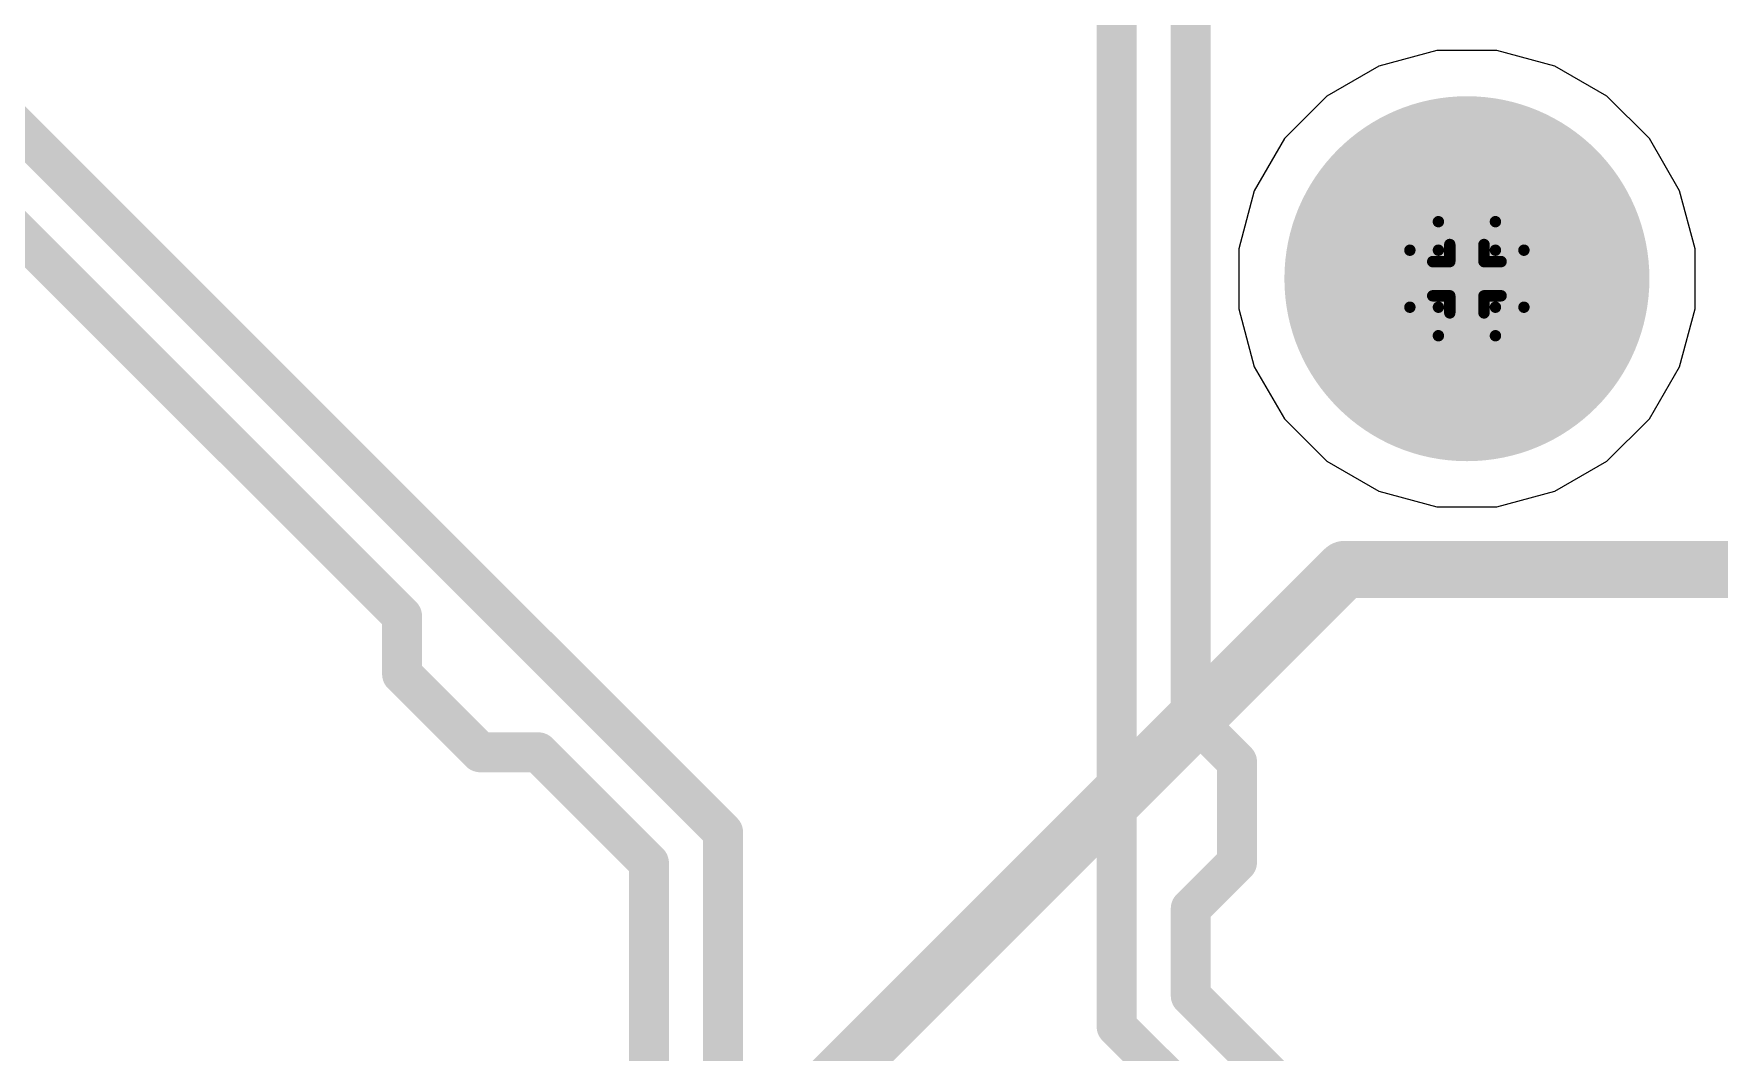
# Model space of a CAD drawing. Header units: inches. Extents: x -11 to 5428, y 0 to 5423.
# Drawn here: x 270.05 to 277.56, y 11.03 to 15.57 of the extents above; entities that cross this region are included whole.
import ezdxf

# ---------------------------------------------------------------- set-up
doc = ezdxf.new("R2010")
doc.units = ezdxf.units.IN
for name, color, linetype in [('Bottom Layer', 5, 'Continuous'), ('Bottom Solder', 6, 'Continuous'), ('Drill Drawing', 1, 'Continuous'), ('GND', 16, 'Continuous'), ('Multi-Layer', 9, 'Continuous'), ('Pad Holes', 156, 'Continuous'), ('PWR', 76, 'Continuous'), ('Top Layer', 1, 'Continuous'), ('Top Solder', 216, 'Continuous')]:
    doc.layers.add(name, color=color, linetype=linetype)

# ---------------------------------------------------------------- blocks, each defined once
blk = doc.blocks.new('2_406549_1_772')
at = {"layer": 'Bottom Layer'}
h = blk.add_hatch(color=5, dxfattribs=at)
edge = h.paths.add_edge_path()
edge.add_arc((4.5699, 3.3), 0.762, 0, 360)
at = {"layer": 'Bottom Solder'}
h = blk.add_hatch(color=6, dxfattribs=at)
edge = h.paths.add_edge_path()
edge.add_arc((4.5699, 3.3), 0.8128, 0, 360)
at = {"layer": 'GND'}
h = blk.add_hatch(color=16, dxfattribs=at)
edge = h.paths.add_edge_path()
edge.add_arc((4.5699, 3.3), 0.762, 0, 360)
at = {"layer": 'Multi-Layer'}
h = blk.add_hatch(color=9, dxfattribs=at)
edge = h.paths.add_edge_path()
edge.add_arc((4.5699, 3.3), 0.762, 0, 360)
at = {"layer": 'Pad Holes'}
h = blk.add_hatch(color=7, dxfattribs=at)
edge = h.paths.add_edge_path()
edge.add_arc((4.5699, 3.3), 0.45, 0, 360)
at = {"layer": 'PWR'}
h = blk.add_hatch(color=76, dxfattribs=at)
edge = h.paths.add_edge_path()
edge.add_arc((4.5699, 3.3), 0.762, 0, 360)
at = {"layer": 'Top Layer'}
h = blk.add_hatch(color=1, dxfattribs=at)
edge = h.paths.add_edge_path()
edge.add_arc((4.5699, 3.3), 0.762, 0, 360)
at = {"layer": 'Top Solder'}
h = blk.add_hatch(color=216, dxfattribs=at)
edge = h.paths.add_edge_path()
edge.add_arc((4.5699, 3.3), 0.8128, 0, 360)

msp = doc.modelspace()

# ---------------------------------------------------------------- linework, layer by layer
at = {"layer": 'Bottom Layer'}
for points in [[(272.3669, 9.6574, 0.254, 0.254, 0), (275.8921, 13.1826, 0.254, 0.254, 0)], [(275.8921, 13.1826, 0.254, 0.254, 0), (281.3873, 13.1826, 0.254, 0.254, 0)]]:
    msp.add_lwpolyline(points, format="xyseb", dxfattribs=at)
msp.add_lwpolyline([(275.8286, 13.1826, 0.127, 0.127, 1), (275.9556, 13.1826, 0.127, 0.127, 1)], format="xyseb", close=True, dxfattribs=at)
msp.add_lwpolyline([(275.8286, 13.1826, 0.127, 0.127, 1), (275.9556, 13.1826, 0.127, 0.127, 1)], format="xyseb", close=True, dxfattribs=at)
at = {"layer": 'Drill Drawing'}
for points in [[(276.31, 14.6044, 0.0508, 0.0508, 0), (276.31, 14.7314, 0.0508, 0.0508, 0)], [(276.31, 14.7314, 0.0508, 0.0508, 0), (276.564, 14.7314, 0.0508, 0.0508, 0)], [(276.564, 14.6044, 0.0508, 0.0508, 0), (276.564, 14.7314, 0.0508, 0.0508, 0)], [(276.3608, 14.5536, 0.0508, 0.0508, 0), (276.3608, 14.6298, 0.0508, 0.0508, 0)], [(276.3608, 14.6298, 0.0508, 0.0508, 0), (276.5132, 14.6298, 0.0508, 0.0508, 0)], [(276.5132, 14.5536, 0.0508, 0.0508, 0), (276.5132, 14.6298, 0.0508, 0.0508, 0)], [(276.183, 14.3504, 0.0508, 0.0508, 0), (276.183, 14.6044, 0.0508, 0.0508, 0)], [(276.183, 14.6044, 0.0508, 0.0508, 0), (276.31, 14.6044, 0.0508, 0.0508, 0)], [(276.2846, 14.4012, 0.0508, 0.0508, 0), (276.2846, 14.5536, 0.0508, 0.0508, 0)], [(276.2846, 14.5536, 0.0508, 0.0508, 0), (276.3608, 14.5536, 0.0508, 0.0508, 0)], [(276.5132, 14.5536, 0.0508, 0.0508, 0), (276.5894, 14.5536, 0.0508, 0.0508, 0)], [(276.564, 14.6044, 0.0508, 0.0508, 0), (276.691, 14.6044, 0.0508, 0.0508, 0)], [(276.5894, 14.4012, 0.0508, 0.0508, 0), (276.5894, 14.5536, 0.0508, 0.0508, 0)], [(276.691, 14.3504, 0.0508, 0.0508, 0), (276.691, 14.6044, 0.0508, 0.0508, 0)], [(276.2846, 14.4012, 0.0508, 0.0508, 0), (276.3608, 14.4012, 0.0508, 0.0508, 0)], [(276.3608, 14.325, 0.0508, 0.0508, 0), (276.3608, 14.4012, 0.0508, 0.0508, 0)], [(276.5132, 14.4012, 0.0508, 0.0508, 0), (276.5894, 14.4012, 0.0508, 0.0508, 0)], [(276.5132, 14.325, 0.0508, 0.0508, 0), (276.5132, 14.4012, 0.0508, 0.0508, 0)], [(276.183, 14.3504, 0.0508, 0.0508, 0), (276.31, 14.3504, 0.0508, 0.0508, 0)], [(276.31, 14.2234, 0.0508, 0.0508, 0), (276.31, 14.3504, 0.0508, 0.0508, 0)], [(276.3608, 14.325, 0.0508, 0.0508, 0), (276.5132, 14.325, 0.0508, 0.0508, 0)], [(276.564, 14.3504, 0.0508, 0.0508, 0), (276.691, 14.3504, 0.0508, 0.0508, 0)], [(276.564, 14.2234, 0.0508, 0.0508, 0), (276.564, 14.3504, 0.0508, 0.0508, 0)], [(276.31, 14.2234, 0.0508, 0.0508, 0), (276.564, 14.2234, 0.0508, 0.0508, 0)]]:
    msp.add_lwpolyline(points, format="xyseb", dxfattribs=at)
for points in [[(276.2973, 14.7314, 0.0254, 0.0254, 1), (276.3227, 14.7314, 0.0254, 0.0254, 1)], [(276.2973, 14.7314, 0.0254, 0.0254, 1), (276.3227, 14.7314, 0.0254, 0.0254, 1)], [(276.5513, 14.7314, 0.0254, 0.0254, 1), (276.5767, 14.7314, 0.0254, 0.0254, 1)], [(276.5513, 14.7314, 0.0254, 0.0254, 1), (276.5767, 14.7314, 0.0254, 0.0254, 1)], [(276.3481, 14.6298, 0.0254, 0.0254, 1), (276.3735, 14.6298, 0.0254, 0.0254, 1)], [(276.3481, 14.6298, 0.0254, 0.0254, 1), (276.3735, 14.6298, 0.0254, 0.0254, 1)], [(276.5005, 14.6298, 0.0254, 0.0254, 1), (276.5259, 14.6298, 0.0254, 0.0254, 1)], [(276.5005, 14.6298, 0.0254, 0.0254, 1), (276.5259, 14.6298, 0.0254, 0.0254, 1)], [(276.1703, 14.6044, 0.0254, 0.0254, 1), (276.1957, 14.6044, 0.0254, 0.0254, 1)], [(276.1703, 14.6044, 0.0254, 0.0254, 1), (276.1957, 14.6044, 0.0254, 0.0254, 1)], [(276.2719, 14.5536, 0.0254, 0.0254, 1), (276.2973, 14.5536, 0.0254, 0.0254, 1)], [(276.2719, 14.5536, 0.0254, 0.0254, 1), (276.2973, 14.5536, 0.0254, 0.0254, 1)], [(276.2973, 14.6044, 0.0254, 0.0254, 1), (276.3227, 14.6044, 0.0254, 0.0254, 1)], [(276.2973, 14.6044, 0.0254, 0.0254, 1), (276.3227, 14.6044, 0.0254, 0.0254, 1)], [(276.3481, 14.5536, 0.0254, 0.0254, 1), (276.3735, 14.5536, 0.0254, 0.0254, 1)], [(276.3481, 14.5536, 0.0254, 0.0254, 1), (276.3735, 14.5536, 0.0254, 0.0254, 1)], [(276.5005, 14.5536, 0.0254, 0.0254, 1), (276.5259, 14.5536, 0.0254, 0.0254, 1)], [(276.5005, 14.5536, 0.0254, 0.0254, 1), (276.5259, 14.5536, 0.0254, 0.0254, 1)], [(276.5513, 14.6044, 0.0254, 0.0254, 1), (276.5767, 14.6044, 0.0254, 0.0254, 1)], [(276.5513, 14.6044, 0.0254, 0.0254, 1), (276.5767, 14.6044, 0.0254, 0.0254, 1)], [(276.5767, 14.5536, 0.0254, 0.0254, 1), (276.6021, 14.5536, 0.0254, 0.0254, 1)], [(276.5767, 14.5536, 0.0254, 0.0254, 1), (276.6021, 14.5536, 0.0254, 0.0254, 1)], [(276.6783, 14.6044, 0.0254, 0.0254, 1), (276.7037, 14.6044, 0.0254, 0.0254, 1)], [(276.6783, 14.6044, 0.0254, 0.0254, 1), (276.7037, 14.6044, 0.0254, 0.0254, 1)], [(276.2719, 14.4012, 0.0254, 0.0254, 1), (276.2973, 14.4012, 0.0254, 0.0254, 1)], [(276.2719, 14.4012, 0.0254, 0.0254, 1), (276.2973, 14.4012, 0.0254, 0.0254, 1)], [(276.3481, 14.4012, 0.0254, 0.0254, 1), (276.3735, 14.4012, 0.0254, 0.0254, 1)], [(276.3481, 14.4012, 0.0254, 0.0254, 1), (276.3735, 14.4012, 0.0254, 0.0254, 1)], [(276.5005, 14.4012, 0.0254, 0.0254, 1), (276.5259, 14.4012, 0.0254, 0.0254, 1)], [(276.5005, 14.4012, 0.0254, 0.0254, 1), (276.5259, 14.4012, 0.0254, 0.0254, 1)], [(276.5767, 14.4012, 0.0254, 0.0254, 1), (276.6021, 14.4012, 0.0254, 0.0254, 1)], [(276.5767, 14.4012, 0.0254, 0.0254, 1), (276.6021, 14.4012, 0.0254, 0.0254, 1)], [(276.1703, 14.3504, 0.0254, 0.0254, 1), (276.1957, 14.3504, 0.0254, 0.0254, 1)], [(276.1703, 14.3504, 0.0254, 0.0254, 1), (276.1957, 14.3504, 0.0254, 0.0254, 1)], [(276.2973, 14.3504, 0.0254, 0.0254, 1), (276.3227, 14.3504, 0.0254, 0.0254, 1)], [(276.2973, 14.3504, 0.0254, 0.0254, 1), (276.3227, 14.3504, 0.0254, 0.0254, 1)], [(276.3481, 14.325, 0.0254, 0.0254, 1), (276.3735, 14.325, 0.0254, 0.0254, 1)], [(276.3481, 14.325, 0.0254, 0.0254, 1), (276.3735, 14.325, 0.0254, 0.0254, 1)], [(276.5005, 14.325, 0.0254, 0.0254, 1), (276.5259, 14.325, 0.0254, 0.0254, 1)], [(276.5005, 14.325, 0.0254, 0.0254, 1), (276.5259, 14.325, 0.0254, 0.0254, 1)], [(276.5513, 14.3504, 0.0254, 0.0254, 1), (276.5767, 14.3504, 0.0254, 0.0254, 1)], [(276.5513, 14.3504, 0.0254, 0.0254, 1), (276.5767, 14.3504, 0.0254, 0.0254, 1)], [(276.6783, 14.3504, 0.0254, 0.0254, 1), (276.7037, 14.3504, 0.0254, 0.0254, 1)], [(276.6783, 14.3504, 0.0254, 0.0254, 1), (276.7037, 14.3504, 0.0254, 0.0254, 1)], [(276.2973, 14.2234, 0.0254, 0.0254, 1), (276.3227, 14.2234, 0.0254, 0.0254, 1)], [(276.2973, 14.2234, 0.0254, 0.0254, 1), (276.3227, 14.2234, 0.0254, 0.0254, 1)], [(276.5513, 14.2234, 0.0254, 0.0254, 1), (276.5767, 14.2234, 0.0254, 0.0254, 1)], [(276.5513, 14.2234, 0.0254, 0.0254, 1), (276.5767, 14.2234, 0.0254, 0.0254, 1)]]:
    msp.add_lwpolyline(points, format="xyseb", close=True, dxfattribs=at)
at = {"layer": 'GND'}
for p, q in [((276.3032, 15.4934), (276.0448, 15.4241)), ((276.5708, 15.4934), (276.3032, 15.4934)), ((276.8292, 15.4241), (276.5708, 15.4934)), ((276.0448, 15.4241), (275.8132, 15.2904)), ((277.0608, 15.2904), (276.8292, 15.4241)), ((275.8132, 15.2904), (275.624, 15.1012)), ((277.25, 15.1012), (277.0608, 15.2904)), ((275.624, 15.1012), (275.4902, 14.8695)), ((277.3838, 14.8695), (277.25, 15.1012)), ((275.4902, 14.8695), (275.421, 14.6111)), ((277.453, 14.6111), (277.3838, 14.8695)), ((275.421, 14.6111), (275.421, 14.3436)), ((277.453, 14.3436), (277.453, 14.6111)), ((275.421, 14.3436), (275.4902, 14.0852)), ((277.3838, 14.0852), (277.453, 14.3436)), ((275.4902, 14.0852), (275.624, 13.8535)), ((277.25, 13.8535), (277.3838, 14.0852)), ((275.624, 13.8535), (275.8132, 13.6643)), ((277.0608, 13.6643), (277.25, 13.8535)), ((275.8132, 13.6643), (276.0448, 13.5306)), ((276.8292, 13.5306), (277.0608, 13.6643)), ((276.0448, 13.5306), (276.3032, 13.4614)), ((276.5708, 13.4614), (276.8292, 13.5306)), ((276.3032, 13.4614), (276.5708, 13.4614))]:
    msp.add_line(p, q, dxfattribs=at)
at = {"layer": 'Top Layer'}
for points in [[(274.8769, 11.1465, 0.1778, 0.1778, 0), (274.8769, 16.6013, 0.1778, 0.1778, 0)], [(275.2071, 12.5316, 0.1778, 0.1778, 0), (275.2071, 16.6013, 0.1778, 0.1778, 0)], [(268.8571, 16.2789, 0.1778, 0.1778, 0), (273.1245, 12.0115, 0.1778, 0.1778, 0)], [(268.5269, 16.1421, 0.1778, 0.1778, 0), (271.6947, 12.9744, 0.1778, 0.1778, 0)], [(271.6947, 12.7159, 0.1778, 0.1778, 0), (271.6947, 12.9744, 0.1778, 0.1778, 0)], [(271.6947, 12.7159, 0.1778, 0.1778, 0), (272.0428, 12.3679, 0.1778, 0.1778, 0)], [(275.2071, 12.5316, 0.1778, 0.1778, 0), (275.4134, 12.3253, 0.1778, 0.1778, 0)], [(272.0428, 12.3679, 0.1778, 0.1778, 0), (272.3012, 12.3679, 0.1778, 0.1778, 0)], [(272.3012, 12.3679, 0.1778, 0.1778, 0), (272.7943, 11.8748, 0.1778, 0.1778, 0)], [(275.4134, 11.8782, 0.1778, 0.1778, 0), (275.4134, 12.3253, 0.1778, 0.1778, 0)], [(273.1245, 10.3187, 0.1778, 0.1778, 0), (273.1245, 12.0115, 0.1778, 0.1778, 0)], [(272.7943, 10.8722, 0.1778, 0.1778, 0), (272.7943, 11.8748, 0.1778, 0.1778, 0)], [(275.2071, 11.6719, 0.1778, 0.1778, 0), (275.4134, 11.8782, 0.1778, 0.1778, 0)], [(275.2071, 11.2833, 0.1778, 0.1778, 0), (275.2071, 11.6719, 0.1778, 0.1778, 0)], [(275.2071, 11.2833, 0.1778, 0.1778, 0), (276.2106, 10.2798, 0.1778, 0.1778, 0)], [(274.8769, 11.1465, 0.1778, 0.1778, 0), (275.8804, 10.1431, 0.1778, 0.1778, 0)]]:
    msp.add_lwpolyline(points, format="xyseb", dxfattribs=at)
for points in [[(271.6503, 12.9744, 0.0889, 0.0889, 1), (271.7392, 12.9744, 0.0889, 0.0889, 1)], [(271.6503, 12.9744, 0.0889, 0.0889, 1), (271.7392, 12.9744, 0.0889, 0.0889, 1)], [(271.6503, 12.7159, 0.0889, 0.0889, 1), (271.7392, 12.7159, 0.0889, 0.0889, 1)], [(271.6503, 12.7159, 0.0889, 0.0889, 1), (271.7392, 12.7159, 0.0889, 0.0889, 1)], [(275.1627, 12.5316, 0.0889, 0.0889, 1), (275.2516, 12.5316, 0.0889, 0.0889, 1)], [(275.1627, 12.5316, 0.0889, 0.0889, 1), (275.2516, 12.5316, 0.0889, 0.0889, 1)], [(271.9983, 12.3679, 0.0889, 0.0889, 1), (272.0872, 12.3679, 0.0889, 0.0889, 1)], [(271.9983, 12.3679, 0.0889, 0.0889, 1), (272.0872, 12.3679, 0.0889, 0.0889, 1)], [(272.2568, 12.3679, 0.0889, 0.0889, 1), (272.3457, 12.3679, 0.0889, 0.0889, 1)], [(272.2568, 12.3679, 0.0889, 0.0889, 1), (272.3457, 12.3679, 0.0889, 0.0889, 1)], [(275.3689, 12.3253, 0.0889, 0.0889, 1), (275.4578, 12.3253, 0.0889, 0.0889, 1)], [(275.3689, 12.3253, 0.0889, 0.0889, 1), (275.4578, 12.3253, 0.0889, 0.0889, 1)], [(273.0801, 12.0115, 0.0889, 0.0889, 1), (273.169, 12.0115, 0.0889, 0.0889, 1)], [(273.0801, 12.0115, 0.0889, 0.0889, 1), (273.169, 12.0115, 0.0889, 0.0889, 1)], [(272.7499, 11.8748, 0.0889, 0.0889, 1), (272.8388, 11.8748, 0.0889, 0.0889, 1)], [(272.7499, 11.8748, 0.0889, 0.0889, 1), (272.8388, 11.8748, 0.0889, 0.0889, 1)], [(275.3689, 11.8782, 0.0889, 0.0889, 1), (275.4578, 11.8782, 0.0889, 0.0889, 1)], [(275.3689, 11.8782, 0.0889, 0.0889, 1), (275.4578, 11.8782, 0.0889, 0.0889, 1)], [(275.1627, 11.6719, 0.0889, 0.0889, 1), (275.2516, 11.6719, 0.0889, 0.0889, 1)], [(275.1627, 11.6719, 0.0889, 0.0889, 1), (275.2516, 11.6719, 0.0889, 0.0889, 1)], [(275.1627, 11.2833, 0.0889, 0.0889, 1), (275.2516, 11.2833, 0.0889, 0.0889, 1)], [(275.1627, 11.2833, 0.0889, 0.0889, 1), (275.2516, 11.2833, 0.0889, 0.0889, 1)], [(274.8325, 11.1465, 0.0889, 0.0889, 1), (274.9214, 11.1465, 0.0889, 0.0889, 1)], [(274.8325, 11.1465, 0.0889, 0.0889, 1), (274.9214, 11.1465, 0.0889, 0.0889, 1)]]:
    msp.add_lwpolyline(points, format="xyseb", close=True, dxfattribs=at)

# ---------------------------------------------------------------- block references
msp.add_blockref('2_406549_1_772', (271.8671, 11.1774))

doc.saveas('drawing.dxf')
